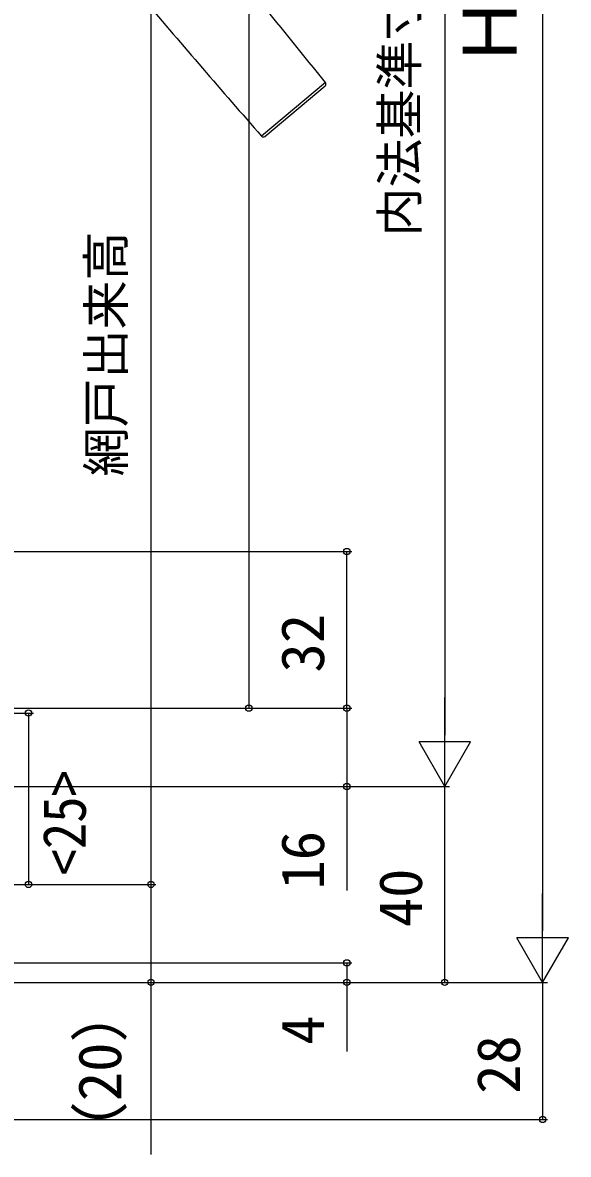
# Model space of a CAD drawing. Units: millimetres, scale not verified. Extents: x -525 to 525, y -785 to 780.
# Drawn here: x -110.2 to 1.2, y -7.8 to 223.3 of the extents above; entities that cross this region are included whole.
import ezdxf
from ezdxf.enums import TextEntityAlignment as Align

# ---------------------------------------------------------------- set-up
doc = ezdxf.new("R2010")
doc.units = ezdxf.units.MM
doc.header["$LTSCALE"] = 4
doc.layers.add('0-6_YKK_13', color=4, linetype='Continuous')
doc.layers.add('0-8_YKK_D', color=6, linetype='Continuous')
doc.styles.add('ＭＳ ゴシック', font='')
doc.styles.get('ＭＳ ゴシック').set_extended_font_data('MS Gothic')

msp = doc.modelspace()

# ---------------------------------------------------------------- linework, layer by layer
at = {"layer": '0-6_YKK_13'}
for p, q in [((-48.368, 211.058), (-61.408, 200.116)), ((-60.712, 200.063), (-48.437, 210.363))]:
    msp.add_line(p, q, dxfattribs=at)
for centre, radius, start, end in [((-1458.858, -917.641), 1806.5, 38.66742, 40), ((1295.072, 1393.181), 1806.5, 220.16582, 221.33258), ((-48.759, 210.746), 0.5, 310, 38.66742), ((-61.033, 200.446), 0.5, 221.33258, 310)]:
    msp.add_arc(centre, radius, start, end, dxfattribs=at)
at = {"layer": '0-8_YKK_D'}
for p, q in [((-4, 406.8), (-4, 37.8)), ((-84, 394.8), (-84, 47.3)), ((-24, 376.8), (-24, 77.8)), ((-64, 361.3), (-64, 83.3)), ((-253, 115.3), (-43, 115.3)), ((-44, 83.3), (-44, 115.3)), ((-239.9, 83.3), (-63, 83.3)), ((-238.128, 83.3), (-43, 83.3)), ((-238, 83.3), (-43, 83.3)), ((-24, 67.3), (-24, 85.487)), ((-222.531, 82.3), (-108, 82.3)), ((-109, 82.3), (-109, 47.3)), ((-24, 67.3), (-29.25, 76.393)), ((-18.75, 76.393), (-29.25, 76.393)), ((-24, 67.3), (-18.75, 76.393)), ((-238.128, 67.3), (-43, 67.3)), ((-221, 67.3), (-23, 67.3)), ((-220, 67.3), (-23, 67.3)), ((-24, 27.3), (-24, 67.3)), ((-238, 47.3), (-83, 47.3)), ((-223.087, 47.3), (-83, 47.3)), ((-222.531, 47.3), (-108, 47.3)), ((-4, 27.3), (-4, 45.487)), ((-4, 27.3), (-9.25, 36.393)), ((1.25, 36.393), (-9.25, 36.393)), ((-4, 27.3), (1.25, 36.393)), ((-224.5, 31.3), (-43, 31.3)), ((-225.25, 27.3), (-83, 27.3)), ((-224.5, 27.3), (-43, 27.3)), ((-224, 27.3), (-3, 27.3)), ((-223, 27.3), (-3, 27.3)), ((-222, 27.3), (-23, 27.3)), ((-4, 27.3), (-4, -0.7)), ((-289, -0.7), (-3, -0.7))]:
    msp.add_line(p, q, dxfattribs=at)
for points in [[(-44, 83.3), (-44, 67.3), (-44, 46.091)], [(-84, 47.3), (-84, 27.3), (-84, -7.818)], [(-44, 31.3), (-44, 27.3), (-44, 13.182)]]:
    msp.add_lwpolyline(points, dxfattribs=at)
for centre in [(-44, 115.3), (-64, 83.3), (-44, 83.3), (-44, 83.3), (-109, 82.3), (-44, 67.3), (-109, 47.3), (-84, 47.3), (-84, 47.3), (-44, 31.3), (-84, 27.3), (-44, 27.3), (-24, 27.3), (-4, -0.7)]:
    msp.add_circle(centre, 0.637, dxfattribs=at)
msp.add_arc((-182.068, 357.246), 139.842, 270, 310, dxfattribs=at)

# ---------------------------------------------------------------- texts
at = {"layer": '0-8_YKK_D', "style": 'ＭＳ ゴシック'}
for s, height, p in [('内法基準寸法h', 7.331, (-27.364, 179.63)), ('Ｈ', 11, (-6, 213.948)), ('網戸出来高', 7.331, (-87.307, 130.633)), ('32', 8.798, (-46, 90.573)), ('16', 8.798, (-46, 46.25)), ('40', 8.798, (-26, 38.573)), ('（20）', 8.798, (-87.432, -8.955)), ('4', 8.798, (-46, 14.568)), ('28', 8.798, (-6, 4.539))]:
    msp.add_text(s, height=height, rotation=90, dxfattribs=at).set_placement(p, align=Align.BOTTOM_LEFT)
at = {"layer": '0-8_YKK_D', "style": 'ＭＳ ゴシック', "width": 0.9}
msp.add_text('<25>', height=8.798, rotation=90, dxfattribs=at).set_placement((-94.659, 49.122), align=Align.BOTTOM_LEFT)

doc.saveas('drawing.dxf')
